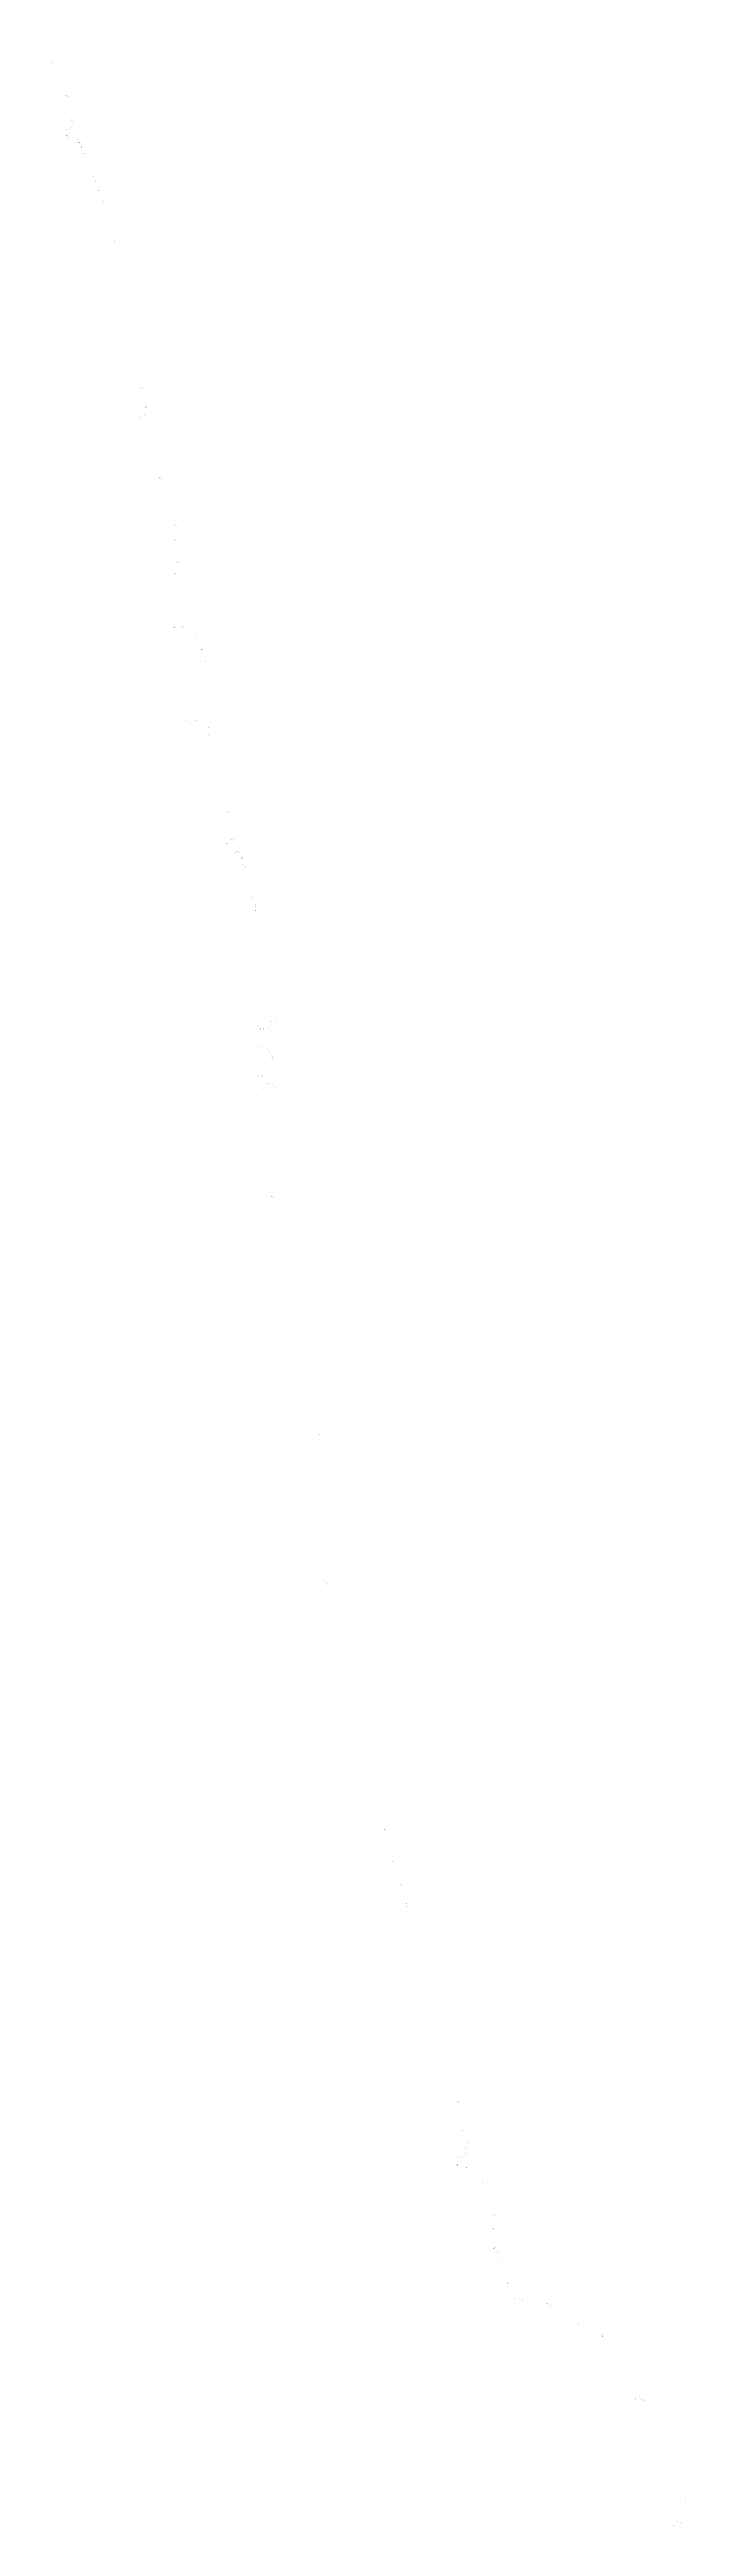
# Model space of a CAD drawing. Header units: metres. Extents: x 254129 to 356845, y 1741129 to 2228052.
# Drawn here: x 295757 to 356845, y 1741129 to 1978560 of the extents above; entities that cross this region are included whole.
import ezdxf

# ---------------------------------------------------------------- set-up
doc = ezdxf.new("R2010")
doc.units = ezdxf.units.M
doc.layers.add('ARTIFICIALLY PROTECTED', color=4, linetype='Continuous')
doc.styles.get("Standard").update_dxf_attribs({"font": 'arial.ttf'})

msp = doc.modelspace()

# ---------------------------------------------------------------- linework, layer by layer
at = {"layer": 'ARTIFICIALLY PROTECTED', "const_width": 3, "flags": 128}
for points in [[(295848, 1978558), (295863, 1978511), (295894, 1978421), (295928, 1978320), (295940, 1978303), (295958, 1978288), (295970, 1978271), (295977, 1978239), (295996, 1978168), (296001, 1978126), (296007, 1978090), (296022, 1978047), (296026, 1978042)], [(296063, 1977468), (296065, 1977460), (296082, 1977419), (296098, 1977396), (296120, 1977371), (296141, 1977347), (296154, 1977328), (296168, 1977301), (296177, 1977280)], [(297300, 1974541), (297306, 1974525), (297324, 1974489), (297338, 1974462), (297364, 1974416), (297385, 1974369), (297403, 1974327), (297448, 1974240), (297498, 1974161), (297547, 1974090), (297597, 1974000), (297615, 1973938), (297620, 1973905)], [(297762, 1970948), (297731, 1970927), (297684, 1970902), (297656, 1970895), (297654, 1970895), (297621, 1970893), (297602, 1970888), (297575, 1970876), (297560, 1970865), (297547, 1970847), (297534, 1970827), (297528, 1970815), (297525, 1970806), (297527, 1970789), (297528, 1970772), (297533, 1970761), (297540, 1970754), (297552, 1970750), (297564, 1970752), (297580, 1970756), (297591, 1970756), (297609, 1970753), (297621, 1970744), (297624, 1970741)], [(297824, 1971016), (297824, 1971016), (297801, 1970987)], [(298037, 1971556), (298035, 1971550), (298023, 1971500), (298007, 1971440), (297990, 1971367), (297979, 1971338), (297951, 1971260), (297942, 1971237)], [(297990, 1972095), (297994, 1972089), (298010, 1972068), (298024, 1972034), (298031, 1971998), (298034, 1971963), (298041, 1971900), (298051, 1971855), (298054, 1971829), (298056, 1971787), (298056, 1971730), (298051, 1971669), (298051, 1971668)], [(297565, 1970506), (297564, 1970512), (297562, 1970520), (297560, 1970527), (297558, 1970529), (297555, 1970531), (297548, 1970531), (297546, 1970532), (297541, 1970530), (297538, 1970528), (297533, 1970522), (297529, 1970517), (297527, 1970515), (297523, 1970513), (297517, 1970514), (297514, 1970514), (297511, 1970515), (297508, 1970514), (297500, 1970511), (297497, 1970509), (297492, 1970503), (297489, 1970498), (297488, 1970495), (297486, 1970492), (297484, 1970489), (297481, 1970485), (297479, 1970481), (297475, 1970473), (297474, 1970470), (297474, 1970466), (297474, 1970463), (297476, 1970457), (297480, 1970451), (297492, 1970439), (297499, 1970430), (297507, 1970420), (297514, 1970410), (297517, 1970405), (297519, 1970400), (297520, 1970393), (297519, 1970386), (297517, 1970366), (297514, 1970346), (297508, 1970315), (297499, 1970270), (297499, 1970270)], [(297508, 1970088), (297512, 1970088), (297519, 1970089), (297519, 1970089), (297518, 1970098), (297517, 1970106), (297517, 1970110), (297516, 1970114), (297514, 1970123), (297511, 1970148), (297511, 1970156), (297511, 1970165), (297509, 1970179), (297507, 1970195), (297504, 1970209), (297504, 1970217), (297506, 1970227), (297514, 1970242), (297523, 1970261), (297532, 1970289), (297539, 1970324), (297540, 1970330)], [(298404, 1969990), (298422, 1969979), (298453, 1969954), (298500, 1969915), (298536, 1969873), (298572, 1969831), (298609, 1969779), (298645, 1969720), (298658, 1969697), (298682, 1969645), (298686, 1969630), (298686, 1969621), (298686, 1969609), (298690, 1969599), (298696, 1969588), (298697, 1969581), (298693, 1969564), (298688, 1969552), (298687, 1969542), (298691, 1969525), (298697, 1969511), (298704, 1969502), (298714, 1969500), (298726, 1969501), (298737, 1969501), (298747, 1969497), (298755, 1969490), (298785, 1969452), (298789, 1969448)], [(298873, 1969408), (298876, 1969404), (298886, 1969390), (298893, 1969373), (298899, 1969352), (298902, 1969328), (298908, 1969300), (298916, 1969276), (298921, 1969255), (298923, 1969235), (298926, 1969206), (298930, 1969192), (298941, 1969164), (298949, 1969149)], [(299028, 1968974), (299029, 1968973), (299030, 1968965), (299028, 1968938), (299029, 1968922), (299033, 1968906), (299042, 1968883), (299052, 1968858), (299072, 1968815), (299080, 1968793), (299100, 1968739), (299122, 1968674), (299127, 1968662), (299147, 1968606), (299163, 1968583), (299179, 1968560), (299192, 1968533), (299222, 1968455), (299249, 1968392), (299261, 1968364), (299273, 1968349), (299301, 1968324), (299308, 1968317)], [(299997, 1966592), (300002, 1966584), (300011, 1966575), (300015, 1966569)], [(300052, 1966408), (300043, 1966405), (300042, 1966404), (300042, 1966401), (300049, 1966379), (300064, 1966337), (300064, 1966336)], [(300149, 1966093), (300150, 1966090), (300168, 1966040), (300183, 1966009), (300194, 1965988), (300203, 1965971), (300218, 1965941), (300219, 1965940)], [(300555, 1965106), (300551, 1965099), (300548, 1965079), (300546, 1965070)], [(300880, 1964177), (300883, 1964175), (300888, 1964163), (300891, 1964150), (300894, 1964124), (300908, 1964089), (300934, 1964057), (300981, 1964001), (301005, 1963967), (301031, 1963948), (301077, 1963912), (301095, 1963896), (301106, 1963878), (301113, 1963858), (301115, 1963835), (301112, 1963809), (301108, 1963783), (301105, 1963770)], [(301989, 1960592), (302002, 1960529), (302019, 1960463), (302040, 1960382), (302066, 1960284), (302085, 1960212), (302105, 1960138), (302112, 1960099), (302142, 1959995), (302192, 1959855), (302209, 1959812), (302217, 1959790)], [(304488, 1945997), (304500, 1945996), (304528, 1945997)], [(304625, 1946014), (304634, 1946016), (304664, 1946019), (304687, 1946021), (304702, 1946016), (304709, 1946011)], [(304196, 1943603), (304178, 1943630), (304151, 1943661), (304137, 1943678), (304134, 1943699), (304133, 1943712), (304133, 1943719), (304127, 1943739), (304119, 1943756), (304112, 1943772)], [(304459, 1943286), (304455, 1943285), (304370, 1943290), (304351, 1943300), (304350, 1943301)], [(304995, 1943537), (304988, 1943528), (304913, 1943465), (304840, 1943408), (304805, 1943381), (304740, 1943346), (304713, 1943337)], [(305152, 1944276), (305151, 1944274), (305094, 1944242), (305074, 1944186), (305059, 1944164)], [(303982, 1939784), (303984, 1939768), (303988, 1939760), (303990, 1939745), (303991, 1939730), (303995, 1939706), (303998, 1939691)], [(306325, 1937646), (306338, 1937619), (306370, 1937578), (306406, 1937540), (306442, 1937505), (306468, 1937470), (306498, 1937417), (306500, 1937412)], [(307785, 1933133), (307791, 1933118), (307879, 1932897), (307960, 1932674)], [(307878, 1931496), (307876, 1931494), (307850, 1931476)], [(307977, 1928304), (307974, 1928308), (307965, 1928310), (307943, 1928306), (307898, 1928292), (307889, 1928290)], [(307961, 1929426), (307969, 1929429), (307972, 1929431), (307978, 1929436), (307985, 1929441), (307992, 1929444), (308008, 1929448), (308037, 1929454), (308056, 1929457)], [(308122, 1928344), (308121, 1928343), (308087, 1928284)], [(308211, 1929419), (308212, 1929419), (308223, 1929420), (308239, 1929421)], [(308507, 1923241), (308501, 1923255), (308497, 1923268), (308496, 1923272), (308496, 1923287), (308496, 1923307), (308503, 1923327), (308511, 1923336), (308512, 1923336)], [(309742, 1922507), (309745, 1922496), (309748, 1922485), (309750, 1922467), (309752, 1922459), (309761, 1922442), (309768, 1922430), (309772, 1922418)], [(309835, 1921867), (309836, 1921863), (309838, 1921842), (309831, 1921807), (309819, 1921763), (309805, 1921723), (309803, 1921720)], [(309878, 1922079), (309878, 1922076), (309873, 1922047)], [(310286, 1921465), (310313, 1921469), (310346, 1921473), (310378, 1921477), (310391, 1921477), (310427, 1921478), (310434, 1921478)], [(310467, 1921086), (310458, 1921070), (310465, 1921065), (310463, 1921058), (310459, 1921042)], [(310671, 1920003), (310700, 1920002), (310737, 1919998), (310756, 1919993), (310781, 1919985), (310804, 1919976), (310810, 1919971), (310817, 1919961), (310831, 1919920), (310852, 1919851), (310864, 1919813)], [(310630, 1913945), (310635, 1913951), (310657, 1913948), (310662, 1913953), (310659, 1913962), (310643, 1913966), (310593, 1913971), (310573, 1913975), (310571, 1914011), (310571, 1914125), (310561, 1914147), (310545, 1914162), (310527, 1914167), (310476, 1914169), (310256, 1914170), (310154, 1914170), (310129, 1914166), (310107, 1914153), (310102, 1914138), (310096, 1914113), (310097, 1914098), (310094, 1913949), (310080, 1913950), (310077, 1913953), (310071, 1913958), (310065, 1913960), (310057, 1913958), (310048, 1913952), (310028, 1913952), (310025, 1913958), (310021, 1913975), (310014, 1913981), (310005, 1913983), (310001, 1913984), (309998, 1914049), (310007, 1914070), (310022, 1914090), (310048, 1914066), (310053, 1914073), (310062, 1914067), (310065, 1914072), (310059, 1914077), (310065, 1914085), (309782, 1914342), (309381, 1913897), (308595, 1914393), (308576, 1914359), (308598, 1914344), (308593, 1914333), (308585, 1914332), (308574, 1914329), (308566, 1914319), (308551, 1914277), (308532, 1914249), (308518, 1914241), (308502, 1914237), (308487, 1914236), (308469, 1914241), (308445, 1914265), (308406, 1914285), (308391, 1914293), (308382, 1914306), (308372, 1914326), (308368, 1914339), (308370, 1914345), (308374, 1914359), (308375, 1914367), (308373, 1914372), (308370, 1914378), (308364, 1914382), (308355, 1914385), (308352, 1914394), (308338, 1914408), (308309, 1914421), (308273, 1914415), (308236, 1914398), (308210, 1914386), (308199, 1914370), (308202, 1914345), (308205, 1914322), (308205, 1914284), (308203, 1914258), (308194, 1914238), (308162, 1914204)], [(311218, 1913511), (311225, 1913504), (311233, 1913503), (311240, 1913504), (311245, 1913509), (311246, 1913517), (311244, 1913526), (311239, 1913529), (311238, 1913534), (311239, 1913543), (311241, 1913552), (311228, 1913697), (311212, 1913724), (311157, 1913784)], [(311192, 1912753), (311187, 1912781), (311182, 1912795), (311175, 1912807), (311165, 1912821), (311145, 1912846), (311135, 1912867), (311133, 1912883), (311130, 1912894), (311103, 1912930), (311077, 1912952), (311043, 1912983), (311020, 1913006), (310997, 1913028)], [(312889, 1905638), (312903, 1905635), (312921, 1905626), (312946, 1905605), (312976, 1905577), (312996, 1905564), (313008, 1905556)], [(313072, 1905520), (313086, 1905510), (313095, 1905496), (313100, 1905487)], [(312971, 1902407), (312951, 1902408), (312884, 1902415), (312853, 1902424), (312834, 1902436), (312824, 1902456), (312820, 1902469), (312818, 1902481), (312817, 1902484)], [(313462, 1903035), (313455, 1903004), (313431, 1902920), (313396, 1902868), (313350, 1902811), (313296, 1902745), (313222, 1902619), (313176, 1902530)], [(314262, 1901205), (314262, 1901204), (314258, 1901196), (314256, 1901184), (314254, 1901167), (314254, 1901159), (314261, 1901123), (314265, 1901107), (314266, 1901094), (314267, 1901077), (314270, 1901056), (314273, 1901043), (314278, 1901030), (314285, 1901019), (314293, 1901009)], [(314447, 1900504), (314447, 1900502), (314445, 1900500), (314444, 1900498), (314444, 1900497), (314447, 1900481), (314448, 1900469), (314450, 1900460), (314457, 1900416), (314466, 1900388)], [(314474, 1900359), (314475, 1900357), (314481, 1900341), (314488, 1900331), (314495, 1900317), (314502, 1900298), (314508, 1900280), (314518, 1900256), (314530, 1900228), (314534, 1900218), (314549, 1900188), (314560, 1900172), (314569, 1900161), (314579, 1900149), (314582, 1900143), (314585, 1900134), (314586, 1900131)], [(315313, 1897448), (315322, 1897405), (315338, 1897328), (315353, 1897259), (315366, 1897208), (315376, 1897175), (315387, 1897151), (315395, 1897128)], [(315510, 1896667), (315511, 1896636), (315512, 1896588), (315515, 1896578), (315531, 1896543), (315535, 1896524), (315537, 1896477), (315540, 1896441), (315542, 1896425), (315543, 1896409), (315545, 1896394), (315547, 1896381), (315554, 1896350), (315573, 1896311), (315597, 1896272), (315611, 1896254), (315618, 1896243), (315621, 1896238), (315627, 1896231)], [(315622, 1896152), (315624, 1896136), (315628, 1896112), (315639, 1896066), (315643, 1896046), (315652, 1896028), (315662, 1896015)], [(315712, 1895822), (315713, 1895819), (315713, 1895808), (315709, 1895786), (315709, 1895778), (315710, 1895760), (315715, 1895747), (315721, 1895742), (315728, 1895737), (315733, 1895729), (315735, 1895719), (315734, 1895702), (315734, 1895681), (315731, 1895659), (315728, 1895648), (315728, 1895642), (315729, 1895634), (315731, 1895628), (315735, 1895622), (315740, 1895619), (315746, 1895617), (315753, 1895615), (315757, 1895610), (315765, 1895602), (315772, 1895594), (315778, 1895588), (315780, 1895585)], [(317556, 1885911), (317526, 1885856), (317380, 1885594), (317206, 1885349), (317047, 1885141), (317004, 1885091), (316959, 1885028), (316909, 1884948), (316864, 1884858), (316849, 1884816), (316791, 1884667), (316758, 1884609), (316754, 1884605)], [(315811, 1884740), (315810, 1884748), (315812, 1884765), (315813, 1884779), (315813, 1884791), (315819, 1884801), (315818, 1884810), (315835, 1884814), (315826, 1884855), (315804, 1884850), (315765, 1884850), (315759, 1884869), (315762, 1884870), (315757, 1884887), (315805, 1884901), (315802, 1884914), (315800, 1884916), (315799, 1884916), (315797, 1884917), (315796, 1884916), (315668, 1884879), (315661, 1884903), (315722, 1884922), (315728, 1884926), (315739, 1884932), (315748, 1884937), (315761, 1884940), (315776, 1884944), (315784, 1884948), (315795, 1884956), (315805, 1884965), (315807, 1884968), (315810, 1884980), (315815, 1885002), (315817, 1885024), (315813, 1885053), (315811, 1885076), (315809, 1885082), (315807, 1885085)], [(316070, 1884665), (316068, 1884661), (316065, 1884652), (316062, 1884646), (316058, 1884643), (316055, 1884640), (316045, 1884639), (316026, 1884640), (315994, 1884649), (315973, 1884653), (315951, 1884656), (315934, 1884656), (315923, 1884656), (315912, 1884657), (315899, 1884661), (315895, 1884662), (315873, 1884673), (315860, 1884681), (315841, 1884692), (315814, 1884712)], [(315917, 1883084), (315940, 1883080)], [(316275, 1884602), (316279, 1884609), (316280, 1884615), (316278, 1884624), (316275, 1884635), (316271, 1884643), (316262, 1884648), (316250, 1884656), (316242, 1884662), (316226, 1884667), (316192, 1884688), (316188, 1884695)], [(317021, 1880457), (316992, 1880300), (316824, 1880287), (316817, 1880290), (316694, 1880392), (316715, 1880503), (316641, 1880532), (316637, 1880503), (316631, 1880459), (316621, 1880410), (316616, 1880388), (316608, 1880341), (316601, 1880319), (316589, 1880310), (316565, 1880297), (316552, 1880288), (316531, 1880268), (316524, 1880257), (316513, 1880234), (316508, 1880217), (316507, 1880203), (316505, 1880192)], [(315862, 1880162), (315841, 1880163), (315837, 1880162), (315835, 1880161), (315834, 1880158), (315833, 1880154), (315833, 1880152), (315834, 1880150), (315833, 1880148), (315830, 1880147), (315826, 1880145), (315806, 1880124), (315794, 1880109), (315787, 1880096), (315774, 1880086), (315773, 1880085)], [(316107, 1880044), (316097, 1880058), (316088, 1880079), (316090, 1880113), (316064, 1880116)], [(316273, 1878915), (316275, 1878917), (316277, 1878924), (316279, 1878932), (316281, 1878962), (316286, 1879008), (316290, 1879079), (316297, 1879113), (316306, 1879145), (316316, 1879160), (316331, 1879174), (316347, 1879186), (316358, 1879195), (316371, 1879210), (316388, 1879233), (316411, 1879266), (316422, 1879287), (316439, 1879311), (316465, 1879335), (316472, 1879343)], [(316561, 1879460), (316572, 1879461), (316586, 1879464), (316593, 1879467), (316596, 1879470), (316596, 1879474), (316597, 1879480), (316595, 1879485), (316595, 1879487)], [(317156, 1879336), (317164, 1879326), (317223, 1879284), (317326, 1879213), (317369, 1879186), (317388, 1879179), (317421, 1879173), (317458, 1879173), (317496, 1879180), (317526, 1879192)], [(318328, 1878871), (318438, 1878745), (318482, 1878690), (318460, 1878512)], [(317742, 1875067), (317736, 1875057), (317718, 1875041), (317707, 1875034), (317685, 1875027), (317654, 1875022), (317616, 1875018), (317592, 1875016), (317586, 1875016)], [(316860, 1868478), (316870, 1868479), (316886, 1868477), (316891, 1868469), (316889, 1868452), (316883, 1868441), (316883, 1868436), (316889, 1868428), (316902, 1868415), (316914, 1868408), (316929, 1868408), (316945, 1868406), (316966, 1868406), (316989, 1868414), (317021, 1868428), (317034, 1868434), (317058, 1868449), (317072, 1868459), (317079, 1868467), (317088, 1868481), (317104, 1868498), (317127, 1868517), (317156, 1868538), (317172, 1868546), (317184, 1868550), (317209, 1868550), (317233, 1868548), (317246, 1868550), (317257, 1868552), (317265, 1868550), (317284, 1868544), (317301, 1868541), (317321, 1868541), (317331, 1868544), (317338, 1868544), (317350, 1868539), (317361, 1868534), (317367, 1868533), (317379, 1868532), (317387, 1868531), (317399, 1868532), (317411, 1868537), (317425, 1868541), (317440, 1868544), (317446, 1868545), (317474, 1868552), (317494, 1868561), (317510, 1868572)], [(321745, 1845998), (321754, 1845992), (321768, 1845980), (321773, 1845973), (321780, 1845962), (321790, 1845946), (321798, 1845929), (321806, 1845909), (321817, 1845889), (321836, 1845858), (321857, 1845827), (321889, 1845789), (321901, 1845774), (321904, 1845769), (321905, 1845760), (321904, 1845753)], [(322435, 1831342), (322391, 1831408), (322375, 1831399), (322372, 1831401), (322370, 1831404), (322366, 1831411), (322360, 1831421), (322357, 1831425), (322355, 1831428), (322353, 1831435), (322353, 1831443), (322353, 1831447), (322353, 1831447), (322356, 1831448), (322358, 1831447), (322360, 1831447), (322361, 1831446), (322362, 1831446), (322363, 1831445), (322365, 1831444), (322367, 1831444), (322369, 1831445), (322370, 1831446), (322370, 1831447), (322375, 1831448), (322380, 1831449), (322382, 1831450), (322384, 1831451), (322385, 1831452), (322386, 1831454), (322387, 1831456), (322388, 1831457), (322389, 1831458), (322390, 1831459), (322390, 1831459), (322390, 1831460), (322390, 1831461), (322391, 1831461), (322391, 1831462), (322392, 1831463), (322392, 1831464), (322393, 1831465), (322392, 1831466), (322394, 1831466), (322395, 1831466), (322397, 1831467), (322398, 1831468), (322399, 1831469), (322399, 1831470), (322399, 1831471), (322398, 1831471), (322398, 1831471), (322397, 1831471), (322397, 1831472), (322397, 1831473), (322398, 1831474), (322399, 1831477), (322399, 1831479), (322399, 1831481), (322400, 1831485), (322407, 1831489), (322412, 1831495), (322414, 1831501), (322417, 1831506), (322418, 1831509), (322418, 1831517), (322413, 1831529), (322404, 1831546), (322409, 1831552), (322410, 1831556), (322408, 1831560), (322404, 1831562), (322400, 1831562), (322397, 1831563), (322389, 1831572), (322375, 1831590), (322373, 1831594), (322373, 1831600), (322373, 1831604), (322372, 1831607), (322370, 1831609), (322367, 1831609), (322364, 1831609), (322358, 1831617), (322350, 1831625), (322347, 1831626), (322351, 1831630), (322355, 1831629), (322359, 1831632), (322364, 1831635), (322365, 1831640), (322363, 1831643), (322360, 1831646), (322357, 1831646), (322352, 1831646), (322347, 1831643), (322345, 1831639), (322346, 1831634), (322338, 1831629), (322328, 1831624), (322326, 1831625), (322322, 1831630), (322322, 1831633), (322321, 1831636), (322319, 1831639), (322316, 1831641), (322314, 1831647), (322311, 1831657), (322310, 1831676), (322308, 1831680), (322306, 1831684), (322306, 1831687), (322312, 1831691), (322312, 1831695), (322312, 1831697), (322309, 1831699), (322306, 1831701), (322304, 1831700), (322301, 1831699), (322288, 1831727), (322289, 1831728), (322291, 1831733), (322291, 1831737), (322288, 1831739), (322284, 1831740), (322281, 1831738), (322259, 1831769), (322262, 1831772), (322264, 1831774), (322263, 1831777), (322263, 1831779), (322262, 1831781), (322260, 1831782), (322258, 1831782), (322256, 1831782), (322254, 1831781), (322253, 1831780), (322227, 1831807), (322229, 1831810), (322229, 1831815), (322226, 1831818), (322222, 1831818), (322216, 1831817), (322211, 1831818), (322205, 1831822), (322198, 1831825), (322187, 1831830), (322184, 1831834), (322184, 1831838), (322185, 1831842), (322182, 1831846), (322178, 1831848), (322174, 1831846), (322157, 1831860), (322158, 1831864), (322158, 1831870), (322155, 1831873), (322151, 1831875), (322147, 1831873), (322145, 1831870), (322141, 1831868), (322131, 1831869), (322126, 1831870), (322125, 1831872), (322123, 1831873), (322120, 1831874), (322118, 1831872), (322115, 1831869), (322112, 1831865), (322098, 1831859), (322087, 1831857), (322082, 1831857), (322079, 1831861), (322075, 1831862), (322071, 1831861), (322067, 1831858), (322053, 1831857), (322045, 1831856), (322041, 1831857), (322038, 1831856), (322035, 1831853), (322031, 1831852), (322026, 1831852), (322020, 1831852), (322008, 1831851), (322000, 1831848), (321990, 1831845), (321985, 1831842), (321982, 1831836), (321981, 1831830), (321983, 1831825), (321983, 1831820), (321983, 1831818), (321985, 1831815), (321985, 1831812), (321985, 1831807), (321986, 1831802), (321986, 1831796), (321987, 1831792), (321992, 1831787), (321997, 1831766), (321999, 1831757), (321997, 1831754), (321996, 1831751), (321996, 1831748), (321999, 1831744), (322001, 1831739), (322002, 1831734), (322004, 1831723), (322008, 1831712), (322012, 1831707), (322019, 1831701), (322029, 1831693), (322039, 1831681), (322044, 1831676), (322044, 1831673), (322041, 1831671), (322038, 1831668), (322036, 1831663), (322037, 1831656), (322041, 1831651), (322048, 1831649), (322054, 1831652), (322056, 1831655), (322057, 1831660), (322057, 1831662), (322058, 1831664), (322060, 1831664), (322065, 1831662), (322074, 1831657), (322086, 1831649), (322095, 1831646), (322101, 1831643), (322101, 1831638), (322102, 1831635), (322104, 1831633), (322107, 1831633), (322109, 1831633), (322140, 1831621), (322152, 1831608), (322168, 1831580), (322178, 1831548), (322184, 1831537)], [(328060, 1807949), (328045, 1807929), (328029, 1807911)], [(328697, 1804848), (328687, 1804809), (328676, 1804792), (328669, 1804787)], [(329244, 1802765), (329250, 1802764), (329254, 1802762), (329255, 1802760), (329265, 1802753), (329270, 1802752), (329296, 1802757), (329306, 1802767), (329311, 1802776)], [(329347, 1802779), (329359, 1802778), (329385, 1802773), (329408, 1802765), (329434, 1802748), (329470, 1802724), (329489, 1802707), (329501, 1802693), (329538, 1802637), (329574, 1802570), (329578, 1802562)], [(330032, 1800975), (330034, 1800965), (330062, 1800877), (330081, 1800787), (330088, 1800750)], [(330109, 1800641), (330110, 1800638), (330135, 1800546), (330157, 1800483)], [(332974, 1791275), (333001, 1791234), (333078, 1791095), (333115, 1790989), (333160, 1790826), (333203, 1790672)], [(335121, 1782225), (335129, 1782104), (335121, 1781924), (335104, 1781741), (335094, 1781633), (335070, 1781406), (335060, 1781269), (335061, 1781253)], [(335094, 1776450), (335093, 1776455), (335090, 1776476), (335087, 1776485), (335081, 1776492), (335073, 1776498), (335064, 1776504), (335058, 1776507), (335053, 1776508), (335045, 1776508), (335028, 1776504), (335020, 1776502), (335010, 1776501), (334994, 1776504), (334975, 1776510), (334962, 1776514), (334945, 1776518), (334927, 1776521), (334911, 1776523), (334901, 1776526), (334876, 1776541), (334865, 1776545), (334863, 1776545)], [(335731, 1776948), (335698, 1776882), (335665, 1776808), (335642, 1776768), (335617, 1776722), (335571, 1776663), (335551, 1776638), (335479, 1776562), (335452, 1776537), (335426, 1776516), (335370, 1776479), (335331, 1776457), (335300, 1776445), (335250, 1776433), (335179, 1776418), (335151, 1776417), (335137, 1776419)], [(335807, 1777436), (335800, 1777430), (335787, 1777418), (335774, 1777403)], [(335829, 1778031), (335831, 1778027), (335843, 1777978), (335847, 1777914), (335849, 1777881), (335845, 1777820), (335855, 1777778)], [(334952, 1775757), (334936, 1775756), (334938, 1775735), (334951, 1775733), (334956, 1775732), (334957, 1775731)], [(334974, 1775874), (334973, 1775863), (334973, 1775852), (334974, 1775842), (334974, 1775830), (334972, 1775826), (334974, 1775817)], [(337286, 1774194), (337318, 1774160)], [(337792, 1773285), (337798, 1773259), (337819, 1773141)], [(338376, 1771297), (338388, 1771252), (338406, 1771186), (338430, 1771077), (338448, 1770993), (338463, 1770925), (338470, 1770866), (338484, 1770749), (338488, 1770715), (338488, 1770713)], [(338376, 1769718), (338367, 1769620)], [(338417, 1768012), (338442, 1767947), (338524, 1767780), (338558, 1767697)], [(338620, 1767574), (338685, 1767474), (338767, 1767355), (338866, 1767230), (339025, 1767022), (339128, 1766867), (339189, 1766783), (339235, 1766695), (339279, 1766631), (339309, 1766566), (339349, 1766505), (339408, 1766420), (339447, 1766357), (339504, 1766264), (339563, 1766148), (339578, 1766123), (339608, 1766094), (339638, 1766066), (339653, 1766054), (339669, 1766044), (339674, 1766043), (339683, 1766039)], [(340485, 1763079), (340521, 1763011), (340561, 1762937), (340581, 1762900)], [(341283, 1762779), (341284, 1762776), (341283, 1762773), (341282, 1762757), (341280, 1762752), (341278, 1762743), (341275, 1762734), (341273, 1762728), (341269, 1762727), (341264, 1762722), (341261, 1762718), (341265, 1762715), (341268, 1762718), (341273, 1762723), (341274, 1762723), (341276, 1762723), (341277, 1762722)], [(343243, 1762602), (343278, 1762603), (343313, 1762602), (343350, 1762602), (343422, 1762587), (343513, 1762569), (343606, 1762541), (343663, 1762518), (343730, 1762483), (343748, 1762471)], [(343824, 1762422), (343821, 1762417), (343839, 1762407), (343842, 1762411)], [(346554, 1760624), (346556, 1760622), (346581, 1760601), (346595, 1760588)], [(348635, 1759503), (348654, 1759503), (348678, 1759501), (348706, 1759496), (348735, 1759491), (348767, 1759478), (348786, 1759468), (348809, 1759453), (348827, 1759439), (348842, 1759425), (348851, 1759409), (348857, 1759397), (348861, 1759390), (348870, 1759377), (348875, 1759371), (348887, 1759355), (348911, 1759323), (348935, 1759287), (348961, 1759249), (348966, 1759240)], [(352215, 1753618), (352226, 1753611), (352261, 1753589), (352382, 1753534), (352467, 1753488), (352510, 1753460), (352554, 1753423), (352609, 1753370), (352687, 1753300), (352745, 1753247), (352790, 1753200), (352824, 1753159), (352869, 1753106), (352881, 1753089)], [(353307, 1752176), (353312, 1752163), (353325, 1752140), (353339, 1752109), (353354, 1752066), (353358, 1752054)], [(353976, 1750417), (354038, 1750249), (354087, 1750144), (354172, 1749903), (354218, 1749799), (354251, 1749689), (354276, 1749606), (354278, 1749602)], [(356704, 1743666), (356705, 1743662), (356733, 1743565), (356750, 1743479), (356773, 1743386), (356798, 1743320), (356808, 1743289), (356823, 1743226), (356830, 1743194), (356841, 1743126), (356844, 1743081), (356838, 1743021), (356838, 1742970), (356839, 1742915), (356841, 1742902)], [(355756, 1741160), (355753, 1741159), (355742, 1741163), (355720, 1741175), (355711, 1741180), (355706, 1741179), (355702, 1741177), (355701, 1741170), (355708, 1741160), (355730, 1741143), (355746, 1741131)], [(355970, 1741487), (355984, 1741524), (355964, 1741534), (355954, 1741538), (355911, 1741550), (355890, 1741550), (355879, 1741548), (355873, 1741546), (355868, 1741542), (355864, 1741536), (355862, 1741530), (355858, 1741525), (355852, 1741522)], [(356372, 1741560), (356364, 1741553), (356350, 1741536), (356332, 1741510), (356288, 1741461), (356236, 1741417), (356211, 1741402), (356187, 1741425)]]:
    msp.add_lwpolyline(points, dxfattribs=at)
at = {"layer": 'ARTIFICIALLY PROTECTED', "flags": 128}
for points in [[(297777, 1972678, 3, 3, 0), (297779, 1972672, 3, 3, 0), (297778, 1972659, 3, 3, 0), (297776, 1972650, 3, 3, 0), (297773, 1972642, 3, 3, 0), (297772, 1972633, 3, 3, 0), (297774, 1972620, 3, 3, 0), (297781, 1972594, 3, 3, 0), (297785, 1972584, 3, 3, 0), (297791, 1972578, 3, 3, 0), (297798, 1972575, 3, 3, 0), (297812, 1972574, 3, 3, 0), (297815, 1972574, 3, 3, 0), (297822, 1972572, 3, 3, 0), (297832, 1972567, 3, 3, 0), (297836, 1972561, 3, 3, 0), (297841, 1972545, 3, 3, 0), (297847, 1972522, 3, 3, 0), (297848, 1972509, 3, 3, 0), (297848, 1972503, 3, 3, 0), (297845, 1972492, 3, 3, 0), (297841, 1972486, 3, 3, 0), (297832, 1972476, 3, 3, 0), (297829, 1972471, 3, 3, 0), (297829, 1972467, 3, 3, 0), (297829, 1972457, 3, 3, 0), (297831, 1972443, 3, 3, 0), (297845, 1972405, 3, 3, 0), (297859, 1972379, 3, 3, 0), (297875, 1972354, 3, 3, 0), (297915, 1972278, 3, 3, 0), (297930, 1972245, 3, 3, 0), (297937, 1972222, 3, 3, 0), (297939, 1972205, 0, 0, 0)], [(307777, 1923083, 3, 3, 0), (307782, 1923085, 3, 3, 0), (307786, 1923091, 3, 3, 0), (307785, 1923102, 3, 3, 0), (307784, 1923106, 3, 3, 0), (307774, 1923169, 3, 3, 0), (307772, 1923182, 3, 3, 0), (307780, 1923205, 3, 3, 0), (307735, 1923216, 3, 3, 0), (307730, 1923221, 3, 3, 0), (307726, 1923226, 3, 3, 0), (307716, 1923273, 3, 3, 0), (307713, 1923287, 3, 3, 0), (307711, 1923291, 3, 3, 0), (307707, 1923294, 3, 3, 0), (307704, 1923296, 3, 3, 0), (307705, 1923303, 3, 3, 0), (307705, 1923307, 3, 3, 0), (307706, 1923310, 3, 3, 0), (307707, 1923312, 3, 3, 0), (307708, 1923316, 3, 3, 0), (307709, 1923323, 3, 3, 0), (307712, 1923335, 3, 3, 0), (307714, 1923340, 3, 3, 0), (307716, 1923344, 0, 0, 0)], [(310471, 1921469, 3, 3, 0), (310478, 1921467, 3, 3, 0), (310491, 1921460, 3, 3, 0), (310506, 1921448, 3, 3, 0), (310517, 1921438, 3, 3, 0), (310529, 1921416, 3, 3, 0), (310530, 1921415, 3, 3, 0), (310538, 1921399, 3, 3, 0), (310543, 1921387, 3, 3, 0), (310545, 1921375, 3, 3, 0), (310551, 1921348, 3, 3, 0), (310554, 1921332, 3, 3, 0), (310554, 1921314, 3, 3, 0), (310552, 1921294, 3, 3, 0), (310548, 1921276, 3, 3, 0), (310537, 1921242, 3, 3, 0), (310534, 1921230, 0, 0, 0)], [(313508, 1901550, 3, 3, 0), (313509, 1901550, 3, 3, 0), (313516, 1901553, 3, 3, 0), (313529, 1901560, 3, 3, 0), (313545, 1901568, 3, 3, 0), (313555, 1901576, 3, 3, 0), (313583, 1901591, 3, 3, 0), (313597, 1901595, 3, 3, 0), (313604, 1901599, 3, 3, 0), (313612, 1901610, 3, 3, 0), (313621, 1901620, 3, 3, 0), (313626, 1901624, 3, 3, 0), (313631, 1901633, 3, 3, 0), (313634, 1901644, 3, 3, 0), (313638, 1901650, 3, 3, 0), (313647, 1901657, 3, 3, 0), (313661, 1901667, 3, 3, 0), (313675, 1901677, 3, 3, 0), (313684, 1901682, 3, 3, 0), (313694, 1901686, 3, 3, 0), (313707, 1901687, 3, 3, 0), (313722, 1901687, 3, 3, 0), (313740, 1901687, 3, 3, 0), (313751, 1901687, 3, 3, 0), (313769, 1901685, 3, 3, 0), (313783, 1901678, 3, 3, 0), (313813, 1901664, 3, 3, 0), (313846, 1901642, 3, 3, 0), (313875, 1901620, 3, 3, 0), (313900, 1901599, 3, 3, 0), (313922, 1901582, 3, 3, 0), (313952, 1901554, 3, 3, 0), (313966, 1901542, 3, 3, 0), (313975, 1901538, 3, 3, 0), (313988, 1901537, 3, 3, 0), (314003, 1901536, 3, 3, 0), (314015, 1901533, 3, 3, 0), (314024, 1901531, 3, 3, 0), (314040, 1901526, 3, 3, 0), (314051, 1901521, 3, 3, 0), (314063, 1901515, 3, 3, 0), (314077, 1901509, 3, 3, 0), (314080, 1901507, 0, 0, 0)], [(316142, 1882983, 3, 3, 0), (316152, 1882991, 3, 3, 0), (316191, 1883012, 3, 3, 0), (316211, 1883021, 3, 3, 0), (316225, 1883026, 3, 3, 0), (316238, 1883028, 3, 3, 0), (316267, 1883026, 3, 3, 0), (316309, 1883022, 3, 3, 0), (316339, 1883016, 3, 3, 0), (316387, 1883002, 3, 3, 0), (316438, 1882972, 3, 3, 0), (316498, 1882937, 3, 3, 0), (316530, 1882913, 3, 3, 0), (316559, 1882889, 3, 3, 0), (316586, 1882862, 3, 3, 0), (316609, 1882838, 3, 3, 0), (316616, 1882827, 3, 3, 0), (316621, 1882818, 3, 3, 0), (316630, 1882804, 3, 3, 0), (316635, 1882794, 3, 3, 0), (316658, 1882765, 3, 3, 0), (316674, 1882746, 3, 3, 0), (316713, 1882695, 3, 3, 0), (316756, 1882636, 3, 3, 0), (316803, 1882573, 3, 3, 0), (316813, 1882559, 3, 3, 0), (316822, 1882546, 3, 3, 0), (316843, 1882520, 3, 3, 0), (316856, 1882503, 3, 3, 0), (316874, 1882474, 3, 3, 0), (316895, 1882436, 3, 3, 0), (316919, 1882392, 3, 3, 0), (316946, 1882342, 3, 3, 0), (316964, 1882306, 3, 3, 0), (316972, 1882291, 3, 3, 0), (316984, 1882262, 3, 3, 0), (316996, 1882236, 3, 3, 0), (317022, 1882182, 3, 3, 0), (317041, 1882136, 3, 3, 0), (317060, 1882102, 3, 3, 0), (317096, 1882028, 3, 3, 0), (317103, 1882016, 3, 3, 0), (317111, 1881999, 3, 3, 0), (317117, 1881988, 3, 3, 0), (317122, 1881977, 3, 3, 0), (317148, 1881925, 3, 3, 0), (317159, 1881904, 3, 3, 0), (317160, 1881903, 3, 3, 0), (317179, 1881867, 3, 3, 0), (317191, 1881843, 3, 3, 0), (317205, 1881813, 3, 3, 0), (317225, 1881763, 3, 3, 0), (317241, 1881726, 3, 3, 0), (317262, 1881684, 3, 3, 0), (317268, 1881667, 3, 3, 0), (317278, 1881631, 3, 3, 0), (317295, 1881583, 3, 3, 0), (317304, 1881560, 3, 3, 0), (317310, 1881539, 3, 3, 0), (317333, 1881455, 3, 3, 0), (317350, 1881381, 3, 3, 0), (317358, 1881343, 3, 3, 0), (317360, 1881322, 3, 3, 0), (317359, 1881309, 3, 3, 0), (317358, 1881308, 3, 3, 0), (317356, 1881296, 3, 3, 0), (317357, 1881279, 3, 3, 0), (317360, 1881250, 3, 3, 0), (317361, 1881215, 3, 3, 0), (317363, 1881199, 3, 3, 0), (317364, 1881196, 3, 3, 0), (317366, 1881185, 3, 3, 0), (317370, 1881159, 3, 3, 0), (317370, 1881140, 3, 3, 0), (317370, 1881107, 3, 3, 0), (317367, 1881092, 3, 3, 0), (317366, 1881088, 0, 0, 0)], [(328073, 1806587, 3, 3, 0), (328074, 1806586, 3, 3, 0), (328115, 1806569, 3, 3, 0), (328119, 1806567, 3, 3, 0), (328158, 1806550, 3, 3, 0), (328182, 1806539, 3, 3, 0), (328191, 1806533, 3, 3, 0), (328196, 1806526, 3, 3, 0), (328200, 1806519, 3, 3, 0), (328217, 1806499, 3, 3, 0), (328224, 1806496, 3, 3, 0), (328248, 1806495, 3, 3, 0), (328255, 1806492, 3, 3, 0), (328270, 1806480, 3, 3, 0), (328284, 1806463, 0, 0, 0)], [(335488, 1779200, 3, 3, 0), (335486, 1779071, 3, 3, 0), (335486, 1779067, 3, 3, 0), (335440, 1779046, 3, 3, 0), (335383, 1779002, 0, 0, 0)], [(335624, 1777247, 3, 3, 0), (335624, 1777246, 3, 3, 0), (335630, 1777246, 3, 3, 0), (335639, 1777245, 3, 3, 0), (335647, 1777245, 3, 3, 0), (335664, 1777240, 3, 3, 0), (335711, 1777228, 3, 3, 0), (335725, 1777224, 3, 3, 0), (335749, 1777216, 3, 3, 0), (335752, 1777213, 3, 3, 0), (335754, 1777205, 3, 3, 0), (335756, 1777190, 3, 3, 0), (335757, 1777178, 0, 0, 0)], [(335698, 1775652, 3, 3, 0), (335712, 1775647, 3, 3, 0), (335726, 1775641, 3, 3, 0), (335720, 1775605, 3, 3, 0), (335719, 1775601, 3, 3, 0), (335718, 1775594, 3, 3, 0), (335719, 1775591, 3, 3, 0), (335725, 1775587, 3, 3, 0), (335740, 1775583, 3, 3, 0), (335755, 1775581, 3, 3, 0), (335758, 1775582, 3, 3, 0), (335761, 1775591, 3, 3, 0), (335766, 1775608, 3, 3, 0), (335770, 1775616, 3, 3, 0), (335771, 1775617, 3, 3, 0), (335775, 1775622, 3, 3, 0), (335783, 1775626, 3, 3, 0), (335796, 1775628, 3, 3, 0), (335808, 1775626, 3, 3, 0), (335835, 1775613, 3, 3, 0), (335866, 1775595, 3, 3, 0), (335891, 1775580, 3, 3, 0), (335892, 1775579, 0, 0, 0)], [(339832, 1764685, 3, 3, 0), (339821, 1764685, 3, 3, 0), (339799, 1764686, 3, 3, 0), (339778, 1764687, 3, 3, 0), (339748, 1764689, 3, 3, 0), (339740, 1764689, 3, 3, 0), (339735, 1764688, 3, 3, 0), (339731, 1764687, 3, 3, 0), (339726, 1764683, 3, 3, 0), (339722, 1764680, 3, 3, 0), (339720, 1764676, 3, 3, 0), (339718, 1764673, 3, 3, 0), (339718, 1764670, 3, 3, 0), (339717, 1764667, 3, 3, 0), (339718, 1764658, 3, 3, 0), (339724, 1764632, 3, 3, 0), (339735, 1764589, 3, 3, 0), (339766, 1764473, 3, 3, 0), (339787, 1764391, 3, 3, 0), (339803, 1764346, 3, 3, 0), (339865, 1764169, 3, 3, 0), (339893, 1764100, 3, 3, 0), (339895, 1764098, 0, 0, 0)], [(351855, 1753215, 3, 3, 0), (351872, 1753215, 3, 3, 0), (351890, 1753216, 3, 3, 0), (351896, 1753217, 3, 3, 0), (351899, 1753218, 3, 3, 0), (351902, 1753220, 3, 3, 0), (351902, 1753221, 3, 3, 0), (351903, 1753224, 3, 3, 0), (351903, 1753227, 3, 3, 0), (351901, 1753229, 3, 3, 0), (351898, 1753230, 3, 3, 0), (351891, 1753230, 3, 3, 0), (351886, 1753229, 3, 3, 0), (351881, 1753240, 3, 3, 0), (351885, 1753243, 3, 3, 0), (351880, 1753250, 3, 3, 0), (351877, 1753255, 3, 3, 0), (351872, 1753264, 3, 3, 0), (351866, 1753279, 3, 3, 0), (351865, 1753287, 3, 3, 0), (351866, 1753294, 3, 3, 0), (351865, 1753301, 3, 3, 0), (351862, 1753308, 3, 3, 0), (351858, 1753306, 3, 3, 0), (351857, 1753307, 3, 3, 0), (351854, 1753305, 3, 3, 0), (351853, 1753306, 3, 3, 0), (351851, 1753309, 3, 3, 0), (351851, 1753313, 3, 3, 0), (351852, 1753318, 3, 3, 0), (351854, 1753323, 3, 3, 0), (351857, 1753328, 3, 3, 0), (351865, 1753333, 3, 3, 0), (351868, 1753335, 3, 3, 0), (351870, 1753339, 3, 3, 0), (351872, 1753343, 3, 3, 0), (351872, 1753348, 3, 3, 0), (351870, 1753361, 3, 3, 0), (351870, 1753368, 3, 3, 0), (351871, 1753374, 3, 3, 0), (351874, 1753378, 3, 3, 0), (351878, 1753381, 3, 3, 0), (351890, 1753386, 3, 3, 0), (351894, 1753388, 3, 3, 0), (351900, 1753397, 3, 3, 0), (351901, 1753402, 3, 3, 0), (351897, 1753417, 3, 3, 0), (351893, 1753442, 3, 3, 0), (351893, 1753451, 3, 3, 0), (351897, 1753463, 3, 3, 0), (351911, 1753498, 3, 3, 0), (351922, 1753510, 3, 3, 0), (351941, 1753525, 3, 3, 0), (351950, 1753532, 3, 3, 0), (351954, 1753539, 3, 3, 0), (351956, 1753548, 3, 3, 0), (351958, 1753564, 3, 3, 0), (351962, 1753579, 3, 3, 0), (351973, 1753606, 3, 3, 0), (351985, 1753626, 3, 3, 0), (352002, 1753639, 3, 3, 0), (352018, 1753652, 3, 3, 0), (352034, 1753658, 3, 3, 0), (352048, 1753663, 3, 3, 0), (352049, 1753663, 3, 3, 0), (352069, 1753667, 3, 3, 0), (352092, 1753668, 3, 3, 0), (352111, 1753668, 3, 3, 0), (352131, 1753664, 0, 0, 0)]]:
    msp.add_lwpolyline(points, format="xyseb", dxfattribs=at)

# ---------------------------------------------------------------- texts
at = {"char_height": 50, "attachment_point": 1}
for s, width, heights, insert in [('184', 84.37, [74.2], (295752, 1978273)), ('185', 84.37, [74.2], (295944, 1977374)), ('186', 84.37, [74.2], (297282, 1974130)), ('191', 84.37, [74.2], (297309, 1970870)), ('187', 84.37, [74.2], (297632, 1972415)), ('190', 84.37, [74.2], (297649, 1971097)), ('188', 84.37, [74.2], (297850, 1971839)), ('189', 84.37, [74.2], (297859, 1971534)), ('192', 84.37, [74.2], (297363, 1970321)), ('193', 84.37, [74.2], (297401, 1970151)), ('194', 84.37, [74.2], (298496, 1969697)), ('195', 84.37, [74.2], (298771, 1969246)), ('196', 84.37, [74.2], (299000, 1968655)), ('197', 84.37, [74.2], (299834, 1966616)), ('198', 84.37, [74.2], (299916, 1966386)), ('199', 84.37, [74.2], (300047, 1965965)), ('200', 84.37, [74.2], (300397, 1965095)), ('201', 84.37, [74.2], (300825, 1963939)), ('202', 84.37, [74.2], (301890, 1960167)), ('204', 84.37, [74.2], (304340, 1946131)), ('203', 194.41, [74.2], (304620, 1946172)), ('208', 84.37, [74.2], (304232, 1943766)), ('207', 84.37, [74.2], (304426, 1943413)), ('206', 84.37, [74.2], (304776, 1943565)), ('205', 84.37, [74.2], (304916, 1944316)), ('209', 84.37, [74.2], (303784, 1939769)), ('210', 84.37, [74.2], (306277, 1937510)), ('211', 84.37, [74.2], (307695, 1932914)), ('212', 84.37, [74.2], (307731, 1931565)), ('216', 84.37, [74.2], (307772, 1928348)), ('215', 84.37, [74.2], (307960, 1928430)), ('214', 84.37, [74.2], (307971, 1929409)), ('213', 84.37, [74.2], (308221, 1929396)), ('217', 84.37, [74.2], (307602, 1923200)), ('218', 84.37, [74.2], (308484, 1923228)), ('219', 84.37, [74.2], (309624, 1922458)), ('221', 84.37, [71], (309654, 1921753)), ('220', 84.37, [74.2], (309704, 1922091)), ('222', 84.37, [74.2], (310253, 1921424)), ('224', 84.37, [74.2], (310280, 1921083)), ('223', 84.37, [74.2], (310363, 1921324)), ('225', 84.37, [74.2], (310661, 1919905)), ('226', 84.37, [74.2], (309210, 1913828)), ('228', 84.37, [74.2], (310968, 1912793)), ('227', 84.37, [74.2], (310990, 1913615)), ('229', 84.37, [74.2], (312827, 1905541)), ('230', 84.37, [74.2], (312983, 1905466)), ('232', 84.37, [74.2], (312631, 1902487)), ('231', 84.37, [74.2], (313136, 1902905)), ('233', 84.37, [74.2], (313605, 1901557)), ('234', 84.37, [74.2], (314129, 1901085)), ('235', 84.37, [74.2], (314286, 1900457)), ('236', 84.37, [74.2], (314348, 1900204)), ('237', 84.37, [74.2], (315192, 1897270)), ('238', 84.37, [74.2], (315374, 1896464)), ('239', 84.37, [74.2], (315451, 1896111)), ('240', 84.37, [74.2], (315534, 1895741)), ('241', 84.37, [74.2], (316918, 1885383)), ('245', 84.37, [74.2], (315807, 1883034)), ('244', 84.37, [74.2], (315900, 1884970)), ('243', 84.37, [74.2], (315942, 1884753)), ('242', 84.37, [74.2], (316239, 1884728)), ('246', 84.37, [74.2], (316743, 1882214)), ('247', 84.37, [74.2], (316753, 1880547)), ('249', 84.37, [74.2], (315681, 1880268)), ('248', 84.37, [74.2], (316105, 1880193)), ('250', 84.37, [74.2], (316333, 1879083)), ('251', 84.37, [74.2], (316598, 1879448)), ('252', 84.37, [74.2], (317253, 1879151)), ('253', 84.37, [74.2], (318271, 1878712)), ('254', 84.37, [74.2], (317555, 1875130)), ('255', 84.37, [74.2], (317033, 1868628)), ('256', 84.37, [74.2], (321673, 1845846)), ('257', 84.37, [74.2], (321785, 1831516)), ('258', 84.37, [74.2], (327850, 1807984)), ('259', 84.37, [74.2], (328075, 1806444)), ('260', 84.37, [74.2], (328531, 1804880)), ('261', 84.37, [74.2], (329154, 1802723)), ('262', 84.37, [74.2], (329403, 1802646)), ('263', 84.37, [74.2], (329926, 1800860)), ('264', 84.37, [74.2], (329996, 1800547)), ('265', 84.37, [74.2], (332951, 1790929)), ('266', 84.37, [74.2], (334877, 1781841)), ('267', 84.37, [74.2], (335297, 1779119)), ('272', 84.37, [74.2], (334915, 1776601)), ('271', 84.37, [74.2], (335325, 1776611)), ('270', 84.37, [74.2], (335549, 1777195)), ('269', 84.37, [74.2], (335626, 1777483)), ('268', 84.37, [74.2], (335678, 1777965)), ('273', 84.37, [74.2], (334791, 1775881)), ('274', 84.37, [74.2], (334834, 1775732)), ('275', 84.37, [74.2], (335686, 1775527)), ('276', 84.37, [74.2], (337171, 1774158)), ('277', 84.37, [74.2], (337660, 1773236)), ('279', 84.37, [74.2], (338223, 1769704)), ('278', 84.37, [74.2], (338276, 1771029)), ('280', 84.37, [74.2], (338324, 1767778)), ('281', 84.37, [74.2], (338932, 1766845)), ('282', 84.37, [74.2], (339617, 1764500)), ('283', 137.51, [74.2], (340330, 1763030)), ('284', 84.37, [74.2], (341103, 1762805)), ('285', 84.37, [74.2], (343429, 1762472)), ('286', 84.37, [74.2], (343752, 1762372)), ('287', 84.37, [74.2], (346465, 1760577)), ('288', 84.37, [74.2], (348737, 1759371)), ('289', 84.37, [74.2], (351928, 1753429)), ('290', 84.37, [74.2], (352498, 1753309)), ('291', 84.37, [74.2], (353185, 1752123)), ('292', 84.37, [74.2], (353987, 1749934)), ('293', 84.37, [74.2], (356635, 1743285)), ('296', 84.37, [74.2], (355531, 1741223)), ('295', 84.37, [74.2], (355898, 1741631)), ('294', 84.37, [74.2], (356205, 1741564))]:
    msp.add_mtext_dynamic_manual_height_columns(s, width=width, gutter_width=1, heights=heights, dxfattribs=dict(at, insert=insert))

doc.saveas('drawing.dxf')
